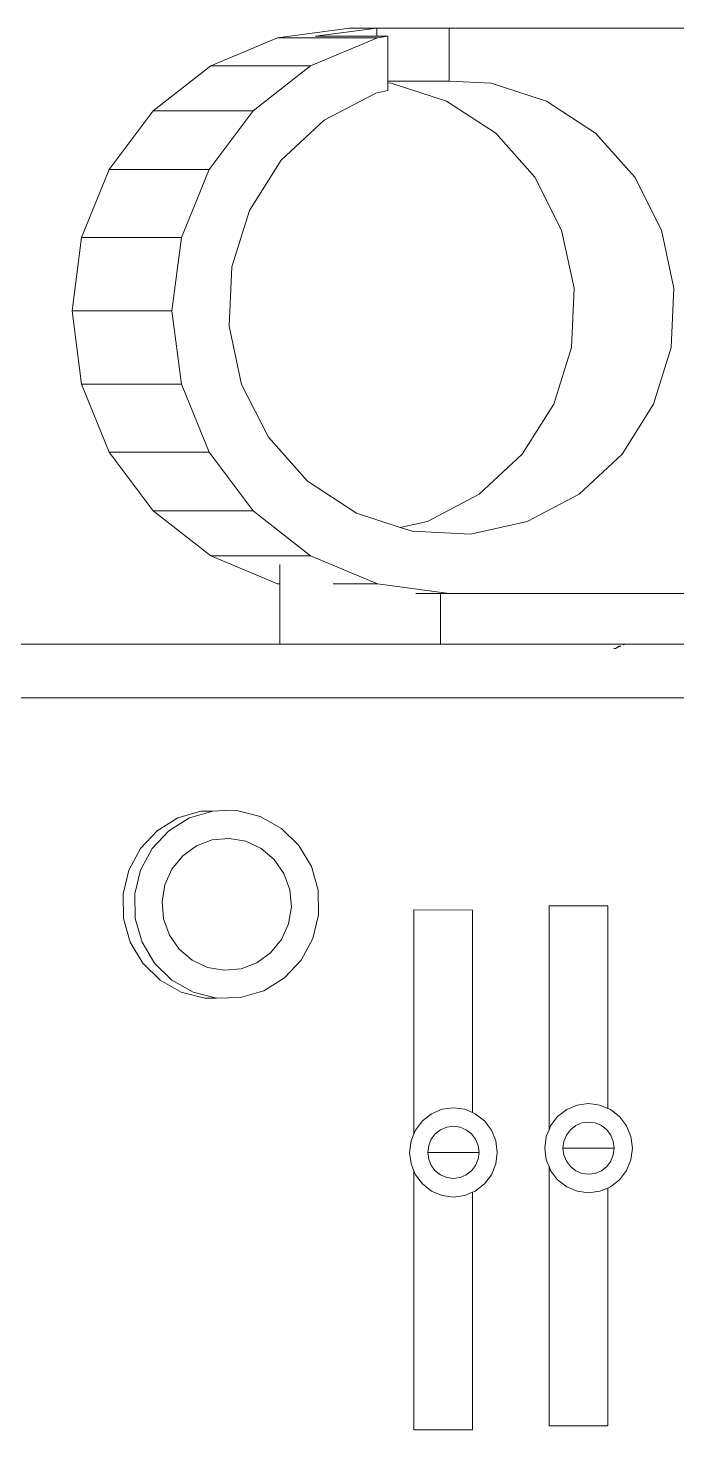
# Model space of a CAD drawing. Header units: millimetres. Extents: x 1448174 to 1599581, y -224422 to -106989.
# Drawn here: x 1467170.6 to 1467251.3, y -127032.2 to -126857.8 of the extents above; entities that cross this region are included whole.
import ezdxf

# ---------------------------------------------------------------- set-up
doc = ezdxf.new("R2010")
doc.units = ezdxf.units.MM
doc.header["$LTSCALE"] = 600
doc.header["$MEASUREMENT"] = 0
doc.layers.add('furniture', color=30, linetype='Continuous', lineweight=9)

msp = doc.modelspace()

# ---------------------------------------------------------------- linework, layer by layer
at = {"layer": 'furniture'}
for p, q in [((1467201.6238, -126859.0156), (1467210.552, -126857.8169)), ((1467206.3504, -126858.8426), (1467213.9903, -126857.8169)), ((1467210.552, -126857.8169), (1467213.9903, -126857.8169)), ((1467213.9903, -126857.8169), (1467213.9903, -126858.8426)), ((1467222.9826, -126857.8169), (1467213.9903, -126857.8169)), ((1467222.9826, -126857.8169), (1467222.9826, -126864.4224)), ((1467277.8011, -126857.8169), (1467222.9826, -126857.8169)), ((1467193.3041, -126862.53), (1467201.6238, -126859.0156)), ((1467201.6238, -126859.0156), (1467214.0544, -126859.0156)), ((1467205.7346, -126862.53), (1467214.0544, -126859.0156)), ((1467213.9903, -126858.8426), (1467206.3504, -126858.8426)), ((1467215.3427, -126858.8426), (1467213.9903, -126858.8426)), ((1467214.0544, -126859.0156), (1467215.3427, -126858.8426)), ((1467215.3427, -126864.4224), (1467215.3427, -126858.8426)), ((1467186.1597, -126868.1206), (1467193.3041, -126862.53)), ((1467193.3041, -126862.53), (1467205.7346, -126862.53)), ((1467198.5903, -126868.1206), (1467205.7346, -126862.53)), ((1467222.9826, -126864.4224), (1467215.3427, -126864.4224)), ((1467215.3427, -126864.651), (1467215.3427, -126864.4224)), ((1467215.3427, -126864.651), (1467215.7536, -126864.6706)), ((1467215.3427, -126865.5724), (1467215.3427, -126864.651)), ((1467215.7536, -126864.6706), (1467222.6608, -126866.9157)), ((1467222.9826, -126864.4224), (1467228.1842, -126864.6706)), ((1467228.1842, -126864.6706), (1467235.0913, -126866.9157)), ((1467207.4192, -126869.2959), (1467213.86, -126865.9027)), ((1467213.86, -126865.9027), (1467215.3427, -126865.5724)), ((1467222.6608, -126866.9157), (1467228.7628, -126870.9075)), ((1467235.0913, -126866.9157), (1467241.1933, -126870.9075)), ((1467180.6777, -126875.4064), (1467186.1597, -126868.1206)), ((1467186.1597, -126868.1206), (1467198.5903, -126868.1206)), ((1467193.1082, -126875.4064), (1467198.5903, -126868.1206)), ((1467202.0591, -126874.2736), (1467207.4192, -126869.2959)), ((1467228.7628, -126870.9075), (1467233.6438, -126876.3738)), ((1467241.1933, -126870.9075), (1467246.0743, -126876.3738)), ((1467177.2315, -126883.8909), (1467180.6777, -126875.4064)), ((1467180.6777, -126875.4064), (1467193.1082, -126875.4064)), ((1467189.6621, -126883.8909), (1467193.1082, -126875.4064)), ((1467198.1449, -126880.4964), (1467202.0591, -126874.2736)), ((1467233.6438, -126876.3738), (1467236.9711, -126882.9422)), ((1467246.0743, -126876.3738), (1467249.4016, -126882.9422)), ((1467195.9433, -126887.5403), (1467198.1449, -126880.4964)), ((1467176.0561, -126892.9959), (1467177.2315, -126883.8909)), ((1467177.2315, -126883.8909), (1467189.6621, -126883.8909)), ((1467188.4866, -126892.9959), (1467189.6621, -126883.8909)), ((1467236.9711, -126882.9422), (1467238.5181, -126890.165)), ((1467249.4016, -126882.9422), (1467250.9486, -126890.165)), ((1467195.6045, -126894.9253), (1467195.9433, -126887.5403)), ((1467238.5181, -126890.165), (1467238.1793, -126897.55)), ((1467250.9486, -126890.165), (1467250.6098, -126897.55)), ((1467177.2315, -126902.1009), (1467176.0561, -126892.9959)), ((1467176.0561, -126892.9959), (1467188.4866, -126892.9959)), ((1467189.6621, -126902.1009), (1467188.4866, -126892.9959)), ((1467197.1515, -126902.1481), (1467195.6045, -126894.9253)), ((1467238.1793, -126897.55), (1467235.9777, -126904.5939)), ((1467250.6098, -126897.55), (1467248.4082, -126904.5939)), ((1467180.6777, -126910.5855), (1467177.2315, -126902.1009)), ((1467177.2315, -126902.1009), (1467189.6621, -126902.1009)), ((1467193.1082, -126910.5855), (1467189.6621, -126902.1009)), ((1467200.4788, -126908.7165), (1467197.1515, -126902.1481)), ((1467235.9777, -126904.5939), (1467232.0635, -126910.8167)), ((1467248.4082, -126904.5939), (1467244.494, -126910.8167)), ((1467205.3598, -126914.1828), (1467200.4788, -126908.7165)), ((1467186.1597, -126917.8713), (1467180.6777, -126910.5855)), ((1467180.6777, -126910.5855), (1467193.1082, -126910.5855)), ((1467198.5903, -126917.8713), (1467193.1082, -126910.5855)), ((1467232.0635, -126910.8167), (1467226.7033, -126915.7944)), ((1467244.494, -126910.8167), (1467239.1339, -126915.7944)), ((1467211.4618, -126918.1746), (1467205.3598, -126914.1828)), ((1467226.7033, -126915.7944), (1467220.2625, -126919.1876)), ((1467239.1339, -126915.7944), (1467232.693, -126919.1876)), ((1467193.3041, -126923.4619), (1467186.1597, -126917.8713)), ((1467186.1597, -126917.8713), (1467198.5903, -126917.8713)), ((1467205.7346, -126923.4619), (1467198.5903, -126917.8713)), ((1467216.8898, -126919.9389), (1467211.4618, -126918.1746)), ((1467220.2625, -126919.1876), (1467216.8898, -126919.9389)), ((1467232.693, -126919.1876), (1467225.6105, -126920.7652)), ((1467218.3689, -126920.4197), (1467216.8898, -126919.9389)), ((1467225.6105, -126920.7652), (1467218.3689, -126920.4197)), ((1467201.6238, -126926.9763), (1467193.3041, -126923.4619)), ((1467193.3041, -126923.4619), (1467205.7346, -126923.4619)), ((1467201.8854, -126926.9763), (1467201.8848, -126924.5377)), ((1467214.0544, -126926.9763), (1467205.7346, -126923.4619)), ((1467201.6238, -126926.9763), (1467201.8854, -126926.9763)), ((1467201.8854, -126927.0114), (1467201.6238, -126926.9763)), ((1467201.8854, -126927.0114), (1467201.8854, -126926.9763)), ((1467201.8873, -126934.4818), (1467201.8854, -126927.0114)), ((1467208.5363, -126926.9763), (1467214.0544, -126926.9763)), ((1467222.9826, -126928.175), (1467214.0544, -126926.9763)), ((1467218.8226, -126928.175), (1467221.8938, -126928.175)), ((1467221.8954, -126934.4649), (1467221.8938, -126928.175)), ((1467221.8938, -126928.175), (1467222.9826, -126928.175)), ((1467282.0947, -126928.175), (1467222.9826, -126928.175)), ((1467162.7866, -126934.4818), (1467201.8873, -126934.4818)), ((1467221.8954, -126934.4649), (1467201.8873, -126934.4818)), ((1467221.8954, -126934.4649), (1467244.6913, -126934.4818)), ((1467243.4741, -126935.0045), (1467243.6655, -126935.0045)), ((1467243.6655, -126935.0045), (1467244.2565, -126934.7159)), ((1467244.1463, -126934.7159), (1467243.6655, -126935.0045)), ((1467244.1463, -126934.7159), (1467244.2565, -126934.7159)), ((1467244.2565, -126934.7159), (1467244.3376, -126934.7159)), ((1467244.6777, -126934.535), (1467244.5675, -126934.535)), ((1467244.6913, -126934.4818), (1467244.6777, -126934.535)), ((1467244.7307, -126934.4649), (1467244.6913, -126934.4818)), ((1467244.7307, -126934.4649), (1467244.8015, -126934.4818)), ((1467244.7589, -126934.535), (1467244.8015, -126934.4818)), ((1467244.8015, -126934.4818), (1467244.8409, -126934.4649)), ((1467244.8409, -126934.4649), (1467244.8827, -126934.4818)), ((1467244.8827, -126934.4818), (1467244.9221, -126934.4649)), ((1467244.9221, -126934.4649), (1467267.6695, -126934.4818)), ((1467165.0903, -126941.1498), (1467482.4137, -126941.1498)), ((1467189.2064, -126956.0864), (1467186.6374, -126957.672)), ((1467190.6696, -126956.0864), (1467188.1006, -126957.672)), ((1467192.0903, -126955.233), (1467189.2064, -126956.0864)), ((1467193.5534, -126955.233), (1467190.6696, -126956.0864)), ((1467193.5534, -126955.233), (1467192.0903, -126955.233)), ((1467195.0924, -126955.1698), (1467193.5534, -126955.233)), ((1467195.2057, -126955.1982), (1467195.0924, -126955.1698)), ((1467196.5556, -126955.1698), (1467195.2057, -126955.1982)), ((1467199.4715, -126955.9012), (1467196.5556, -126955.1698)), ((1467202.1024, -126957.3773), (1467199.4715, -126955.9012)), ((1467184.5584, -126959.8815), (1467186.6374, -126957.672)), ((1467188.1006, -126957.672), (1467186.0215, -126959.8815)), ((1467204.2691, -126959.4975), (1467202.1024, -126957.3773)), ((1467191.5333, -126959.5661), (1467189.818, -126960.8051)), ((1467193.5046, -126958.8221), (1467191.5333, -126959.5661)), ((1467195.5976, -126958.6237), (1467193.5046, -126958.8221)), ((1467197.6696, -126958.9846), (1467195.5976, -126958.6237)), ((1467199.5794, -126959.88), (1467197.6696, -126958.9846)), ((1467205.8238, -126962.1174), (1467204.2691, -126959.4975)), ((1467183.1109, -126962.5646), (1467184.5584, -126959.8815)), ((1467186.0215, -126959.8815), (1467184.5741, -126962.5646)), ((1467189.818, -126960.8051), (1467188.4756, -126962.4546)), ((1467201.1968, -126961.249), (1467199.5794, -126959.88)), ((1467202.4117, -126962.9983), (1467201.1968, -126961.249)), ((1467182.3938, -126965.5382), (1467183.1109, -126962.5646)), ((1467184.5741, -126962.5646), (1467183.8569, -126965.5382)), ((1467188.4756, -126962.4546), (1467187.5976, -126964.4022)), ((1467203.1413, -126965.0086), (1467202.4117, -126962.9983)), ((1467206.6607, -126965.0584), (1467205.8238, -126962.1174)), ((1467187.5976, -126964.4022), (1467187.2437, -126966.5152)), ((1467182.4557, -126968.5999), (1467182.3938, -126965.5382)), ((1467183.8569, -126965.5382), (1467183.9188, -126968.5999)), ((1467187.2437, -126966.5152), (1467187.4382, -126968.6496)), ((1467203.3358, -126967.143), (1467203.1413, -126965.0086)), ((1467206.7226, -126968.12), (1467206.6607, -126965.0584)), ((1467202.982, -126969.256), (1467203.3358, -126967.143)), ((1467206.0055, -126971.0936), (1467206.7226, -126968.12)), ((1467218.5804, -126967.5334), (1467225.895, -126967.5389)), ((1467218.5804, -126995.411), (1467218.5804, -126967.5334)), ((1467225.895, -126992.7346), (1467225.895, -126967.5389)), ((1467235.3977, -126994.8892), (1467235.3977, -126967.0115)), ((1467235.3977, -126967.0115), (1467242.7123, -126967.017)), ((1467242.7123, -126992.2127), (1467242.7123, -126967.017)), ((1467183.2926, -126971.5408), (1467182.4557, -126968.5999)), ((1467183.9188, -126968.5999), (1467184.7557, -126971.5408)), ((1467187.4382, -126968.6496), (1467188.1678, -126970.6599)), ((1467202.1039, -126971.2037), (1467202.982, -126969.256)), ((1467184.8473, -126974.1607), (1467183.2926, -126971.5408)), ((1467184.7557, -126971.5408), (1467186.3104, -126974.1607)), ((1467188.1678, -126970.6599), (1467189.3827, -126972.4092)), ((1467200.7615, -126972.8532), (1467202.1039, -126971.2037)), ((1467204.558, -126973.7767), (1467206.0055, -126971.0936)), ((1467189.3827, -126972.4092), (1467191.0002, -126973.7782)), ((1467199.0462, -126974.0921), (1467200.7615, -126972.8532)), ((1467187.014, -126976.2809), (1467184.8473, -126974.1607)), ((1467186.3104, -126974.1607), (1467188.4771, -126976.2809)), ((1467191.0002, -126973.7782), (1467192.91, -126974.6736)), ((1467192.91, -126974.6736), (1467194.9819, -126975.0345)), ((1467194.9819, -126975.0345), (1467197.0749, -126974.8361)), ((1467197.0749, -126974.8361), (1467199.0462, -126974.0921)), ((1467202.479, -126975.9863), (1467204.558, -126973.7767)), ((1467189.6449, -126977.757), (1467187.014, -126976.2809)), ((1467188.4771, -126976.2809), (1467191.108, -126977.757)), ((1467199.91, -126977.5718), (1467202.479, -126975.9863)), ((1467192.5608, -126978.4884), (1467189.6449, -126977.757)), ((1467191.108, -126977.757), (1467194.024, -126978.4884)), ((1467192.5608, -126978.4884), (1467194.024, -126978.4884)), ((1467194.024, -126978.4884), (1467197.0261, -126978.4252)), ((1467197.0261, -126978.4252), (1467199.91, -126977.5718)), ((1467222.0931, -126992.3203), (1467220.7787, -126992.8755)), ((1467223.5037, -126992.1309), (1467222.0931, -126992.3203)), ((1467224.9142, -126992.3203), (1467223.5037, -126992.1309)), ((1467225.895, -126992.7346), (1467224.9142, -126992.3203)), ((1467226.2286, -126992.8755), (1467225.895, -126992.7346)), ((1467237.5961, -126992.3537), (1467236.4674, -126993.2369)), ((1467238.9105, -126991.7984), (1467237.5961, -126992.3537)), ((1467240.321, -126991.609), (1467238.9105, -126991.7984)), ((1467241.7316, -126991.7984), (1467240.321, -126991.609)), ((1467242.7123, -126992.2127), (1467241.7316, -126991.7984)), ((1467243.046, -126992.3537), (1467242.7123, -126992.2127)), ((1467244.1747, -126993.2369), (1467243.046, -126992.3537)), ((1467219.65, -126993.7588), (1467218.7839, -126994.9098)), ((1467220.7787, -126992.8755), (1467219.65, -126993.7588)), ((1467222.6793, -126994.5514), (1467221.9112, -126994.8758)), ((1467223.5037, -126994.4407), (1467222.6793, -126994.5514)), ((1467224.328, -126994.5514), (1467223.5037, -126994.4407)), ((1467225.0962, -126994.8758), (1467224.328, -126994.5514)), ((1467227.3573, -126993.7588), (1467226.2286, -126992.8755)), ((1467228.2234, -126994.9098), (1467227.3573, -126993.7588)), ((1467235.6013, -126994.388), (1467235.3977, -126994.8892)), ((1467236.4674, -126993.2369), (1467235.6013, -126994.388)), ((1467238.7285, -126994.354), (1467238.0689, -126994.8701)), ((1467239.4967, -126994.0295), (1467238.7285, -126994.354)), ((1467240.321, -126993.9188), (1467239.4967, -126994.0295)), ((1467241.1454, -126994.0295), (1467240.321, -126993.9188)), ((1467241.9135, -126994.354), (1467241.1454, -126994.0295)), ((1467242.5731, -126994.8701), (1467241.9135, -126994.354)), ((1467245.0408, -126994.388), (1467244.1747, -126993.2369)), ((1467245.5852, -126995.7284), (1467245.0408, -126994.388)), ((1467218.2395, -126996.2503), (1467218.0538, -126997.6887)), ((1467218.5804, -126995.411), (1467218.2395, -126996.2503)), ((1467218.7839, -126994.9098), (1467218.5804, -126995.411)), ((1467220.7454, -126996.0647), (1467220.4272, -126996.8481)), ((1467221.2516, -126995.392), (1467220.7454, -126996.0647)), ((1467221.9112, -126994.8758), (1467221.2516, -126995.392)), ((1467225.7558, -126995.392), (1467225.0962, -126994.8758)), ((1467226.262, -126996.0647), (1467225.7558, -126995.392)), ((1467226.5801, -126996.8481), (1467226.262, -126996.0647)), ((1467228.7679, -126996.2503), (1467228.2234, -126994.9098)), ((1467228.9536, -126997.6887), (1467228.7679, -126996.2503)), ((1467235.0568, -126995.7284), (1467234.8711, -126997.1669)), ((1467235.3977, -126994.8892), (1467235.0568, -126995.7284)), ((1467237.5628, -126995.5428), (1467237.2446, -126996.3262)), ((1467238.0689, -126994.8701), (1467237.5628, -126995.5428)), ((1467243.0793, -126995.5428), (1467242.5731, -126994.8701)), ((1467243.3975, -126996.3262), (1467243.0793, -126995.5428)), ((1467245.7709, -126997.1669), (1467245.5852, -126995.7284)), ((1467218.0538, -126997.6887), (1467218.2395, -126999.1272)), ((1467220.4272, -126996.8481), (1467220.3187, -126997.6887)), ((1467220.3187, -126997.6887), (1467220.4272, -126998.5294)), ((1467220.3187, -126997.6887), (1467226.6887, -126997.6887)), ((1467226.6887, -126997.6887), (1467226.5801, -126996.8481)), ((1467226.5801, -126998.5294), (1467226.6887, -126997.6887)), ((1467228.7679, -126999.1272), (1467228.9536, -126997.6887)), ((1467234.8711, -126997.1669), (1467235.0568, -126998.6053)), ((1467237.2446, -126996.3262), (1467237.136, -126997.1669)), ((1467237.136, -126997.1669), (1467237.2446, -126998.0075)), ((1467237.136, -126997.1669), (1467243.506, -126997.1669)), ((1467237.2446, -126998.0075), (1467237.5628, -126998.7909)), ((1467243.0793, -126998.7909), (1467243.3975, -126998.0075)), ((1467243.506, -126997.1669), (1467243.3975, -126996.3262)), ((1467243.3975, -126998.0075), (1467243.506, -126997.1669)), ((1467245.5852, -126998.6053), (1467245.7709, -126997.1669)), ((1467218.2395, -126999.1272), (1467218.5804, -126999.9664)), ((1467220.4272, -126998.5294), (1467220.7454, -126999.3128)), ((1467220.7454, -126999.3128), (1467221.2516, -126999.9855)), ((1467225.7558, -126999.9855), (1467226.262, -126999.3128)), ((1467226.262, -126999.3128), (1467226.5801, -126998.5294)), ((1467228.2234, -127000.4676), (1467228.7679, -126999.1272)), ((1467235.0568, -126998.6053), (1467235.3977, -126999.4446)), ((1467235.3977, -127031.6997), (1467235.3977, -126999.4446)), ((1467235.3977, -126999.4446), (1467235.6013, -126999.9458)), ((1467237.5628, -126998.7909), (1467238.0689, -126999.4636)), ((1467238.0689, -126999.4636), (1467238.7285, -126999.9798)), ((1467241.9135, -126999.9798), (1467242.5731, -126999.4636)), ((1467242.5731, -126999.4636), (1467243.0793, -126998.7909)), ((1467245.0408, -126999.9458), (1467245.5852, -126998.6053)), ((1467218.5804, -127032.2216), (1467218.5804, -126999.9664)), ((1467218.5804, -126999.9664), (1467218.7839, -127000.4676)), ((1467218.7839, -127000.4676), (1467219.65, -127001.6187)), ((1467221.2516, -126999.9855), (1467221.9112, -127000.5016)), ((1467221.9112, -127000.5016), (1467222.6793, -127000.8261)), ((1467222.6793, -127000.8261), (1467223.5037, -127000.9368)), ((1467223.5037, -127000.9368), (1467224.328, -127000.8261)), ((1467224.328, -127000.8261), (1467225.0962, -127000.5016)), ((1467225.0962, -127000.5016), (1467225.7558, -126999.9855)), ((1467227.3573, -127001.6187), (1467228.2234, -127000.4676)), ((1467235.6013, -126999.9458), (1467236.4674, -127001.0968)), ((1467236.4674, -127001.0968), (1467237.5961, -127001.9801)), ((1467238.7285, -126999.9798), (1467239.4967, -127000.3042)), ((1467239.4967, -127000.3042), (1467240.321, -127000.4149)), ((1467240.321, -127000.4149), (1467241.1454, -127000.3042)), ((1467241.1454, -127000.3042), (1467241.9135, -126999.9798)), ((1467243.046, -127001.9801), (1467244.1747, -127001.0968)), ((1467244.1747, -127001.0968), (1467245.0408, -126999.9458)), ((1467219.65, -127001.6187), (1467220.7787, -127002.5019)), ((1467220.7787, -127002.5019), (1467222.0931, -127003.0572)), ((1467222.0931, -127003.0572), (1467223.5037, -127003.2466)), ((1467223.5037, -127003.2466), (1467224.9142, -127003.0572)), ((1467224.9142, -127003.0572), (1467225.895, -127002.6429)), ((1467225.895, -127002.6429), (1467226.2286, -127002.5019)), ((1467225.895, -127032.2216), (1467225.895, -127002.6429)), ((1467226.2286, -127002.5019), (1467227.3573, -127001.6187)), ((1467237.5961, -127001.9801), (1467238.9105, -127002.5353)), ((1467238.9105, -127002.5353), (1467240.321, -127002.7247)), ((1467240.321, -127002.7247), (1467241.7316, -127002.5353)), ((1467241.7316, -127002.5353), (1467242.7123, -127002.121)), ((1467242.7123, -127002.121), (1467243.046, -127001.9801)), ((1467242.7123, -127031.6997), (1467242.7123, -127002.121)), ((1467225.895, -127032.2216), (1467218.5804, -127032.2216)), ((1467242.7123, -127031.6997), (1467235.3977, -127031.6997))]:
    msp.add_line(p, q, dxfattribs=at)

doc.saveas('drawing.dxf')
